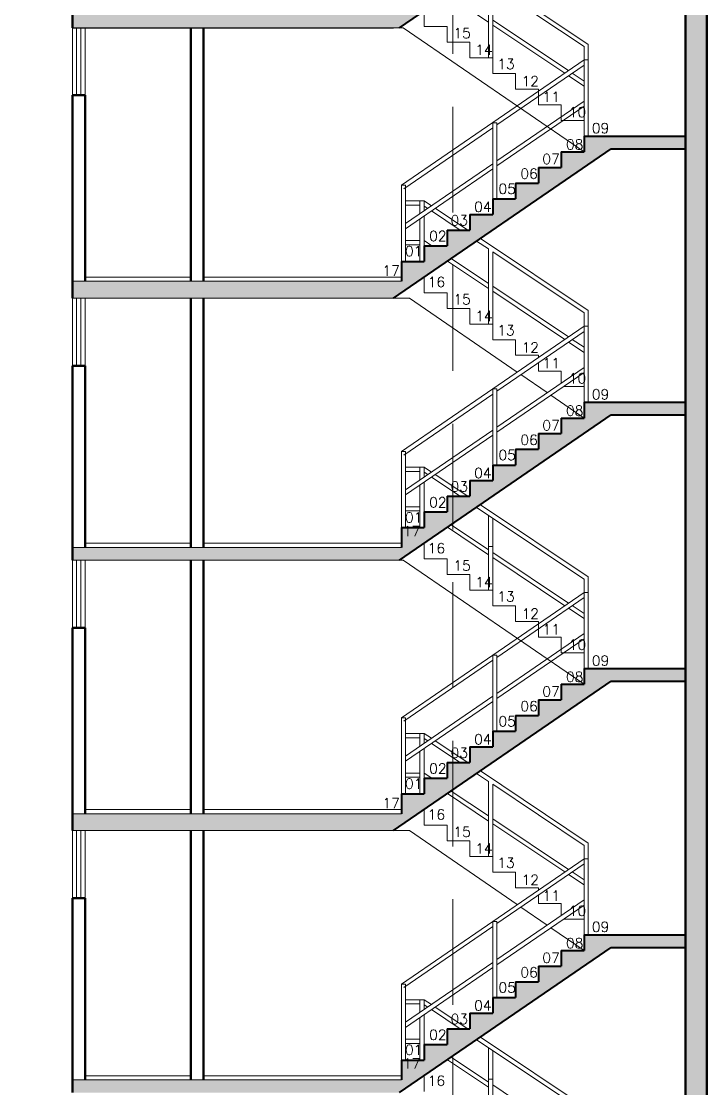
# Model space of a CAD drawing. Header units: millimetres. Extents: x 1135 to 1350, y 205 to 283.
# Drawn here: x 1317.63 to 1325.73, y 253.9 to 266.53 of the extents above; entities that cross this region are included whole.
import ezdxf

# ---------------------------------------------------------------- set-up
doc = ezdxf.new("R2010")
doc.units = ezdxf.units.MM
doc.header["$LTSCALE"] = 10
doc.linetypes.add('DASHED2', pattern=[0.375, 0.25, -0.125])
doc.layers.get('0').update_dxf_attribs({"color": 90})
for name, color, linetype, lineweight in [('HACHT', 90, 'Continuous', 9), ('linha estutura', 252, 'Continuous', 13), ('PAREDES', 50, 'Continuous', 50), ('PAREDES 2', 50, 'Continuous', 50), ('pn 02', 16, 'Continuous', 20), ('pn 04', 130, 'Continuous', 40), ('PN02', 16, 'Continuous', 20), ('texto', 16, 'Continuous', 20)]:
    doc.layers.add(name, color=color, linetype=linetype, lineweight=lineweight)
doc.styles.get("Standard").update_dxf_attribs({"font": 'simplex.shx'})

msp = doc.modelspace()

# ---------------------------------------------------------------- hatches: boundary and pattern name
h = msp.add_hatch(color=256)
h.paths.add_polyline_path([(1324.6, 268.168), (1325.479, 268.168), (1325.479, 268.318), (1324.279, 268.318), (1324.279, 268.132), (1324.009, 268.132), (1324.009, 267.947), (1323.739, 267.947), (1323.739, 267.762), (1323.469, 267.762), (1323.469, 267.576), (1323.199, 267.576), (1323.199, 267.391), (1322.929, 267.391), (1322.929, 267.206), (1322.659, 267.206), (1322.659, 267.021), (1322.389, 267.021), (1322.389, 266.835), (1322.119, 266.835), (1322.119, 266.6), (1318.229, 266.6), (1318.229, 266.45), (1322.024, 266.45), (1322.097, 266.45)])
h.paths.add_polyline_path([(1322.108, 266.704), (1322.339, 266.704), (1322.339, 266.884), (1322.108, 266.884)], flags=25)
at = {"layer": 'HACHT'}
msp.add_hatch(color=256, dxfattribs=at).paths.add_polyline_path([(1325.729, 272.75), (1325.479, 272.75), (1325.479, 249.319), (1325.729, 249.319)])
h = msp.add_hatch(color=256, dxfattribs=at)
h.paths.add_polyline_path([(1324.6, 252.418), (1325.479, 252.418), (1325.479, 252.568), (1324.279, 252.568), (1324.279, 252.382), (1324.009, 252.382), (1324.009, 252.197), (1323.739, 252.197), (1323.739, 252.012), (1323.469, 252.012), (1323.469, 251.826), (1323.199, 251.826), (1323.199, 251.641), (1322.929, 251.641), (1322.929, 251.456), (1322.659, 251.456), (1322.659, 251.271), (1322.389, 251.271), (1322.389, 251.085), (1322.119, 251.085), (1322.119, 250.85), (1318.229, 250.85), (1318.229, 250.65), (1322.024, 250.65)])
h.paths.add_polyline_path([(1324.6, 255.568), (1325.479, 255.568), (1325.479, 255.718), (1324.279, 255.718), (1324.279, 255.532), (1324.009, 255.532), (1324.009, 255.347), (1323.739, 255.347), (1323.739, 255.162), (1323.469, 255.162), (1323.469, 254.976), (1323.199, 254.976), (1323.199, 254.791), (1322.929, 254.791), (1322.929, 254.606), (1322.659, 254.606), (1322.659, 254.421), (1322.389, 254.421), (1322.389, 254.235), (1322.119, 254.235), (1322.119, 254), (1318.229, 254), (1318.229, 253.85), (1322.024, 253.85), (1322.097, 253.85)])
h.paths.add_polyline_path([(1324.6, 258.718), (1325.479, 258.718), (1325.479, 258.868), (1324.279, 258.868), (1324.279, 258.682), (1324.009, 258.682), (1324.009, 258.497), (1323.739, 258.497), (1323.739, 258.312), (1323.469, 258.312), (1323.469, 258.126), (1323.199, 258.126), (1323.199, 257.941), (1322.929, 257.941), (1322.929, 257.756), (1322.659, 257.756), (1322.659, 257.571), (1322.389, 257.571), (1322.389, 257.385), (1322.119, 257.385), (1322.119, 257.15), (1318.229, 257.15), (1318.229, 256.95), (1322.024, 256.95)])
h.paths.add_polyline_path([(1324.6, 261.868), (1325.479, 261.868), (1325.479, 262.018), (1324.279, 262.018), (1324.279, 261.832), (1324.009, 261.832), (1324.009, 261.647), (1323.739, 261.647), (1323.739, 261.462), (1323.469, 261.462), (1323.469, 261.276), (1323.199, 261.276), (1323.199, 261.091), (1322.929, 261.091), (1322.929, 260.906), (1322.659, 260.906), (1322.659, 260.721), (1322.389, 260.721), (1322.389, 260.535), (1322.119, 260.535), (1322.119, 260.3), (1318.229, 260.3), (1318.229, 260.15), (1322.024, 260.15), (1322.097, 260.15)])
h.paths.add_polyline_path([(1324.6, 265.018), (1325.479, 265.018), (1325.479, 265.168), (1324.279, 265.168), (1324.279, 264.982), (1324.009, 264.982), (1324.009, 264.797), (1323.739, 264.797), (1323.739, 264.612), (1323.469, 264.612), (1323.469, 264.426), (1323.199, 264.426), (1323.199, 264.241), (1322.929, 264.241), (1322.929, 264.056), (1322.659, 264.056), (1322.659, 263.871), (1322.389, 263.871), (1322.389, 263.685), (1322.119, 263.685), (1322.119, 263.45), (1318.229, 263.45), (1318.229, 263.25), (1322.024, 263.25)])
h.paths.add_polyline_path([(1317.404, 254), (1303.268, 254), (1303.268, 253.85), (1317.404, 253.85)])
h.paths.add_polyline_path([(1317.404, 260.3), (1303.729, 260.3), (1303.729, 260.15), (1317.404, 260.15)])
h.paths.add_polyline_path([(1317.404, 266.6), (1303.729, 266.6), (1303.729, 266.45), (1317.404, 266.45)])
h.paths.add_polyline_path([(1322.108, 254.104), (1322.339, 254.104), (1322.339, 254.284), (1322.108, 254.284)], flags=25)
h.paths.add_polyline_path([(1322.108, 260.404), (1322.339, 260.404), (1322.339, 260.584), (1322.108, 260.584)], flags=25)

# ---------------------------------------------------------------- linework, layer by layer
msp.add_line((1318.229, 266.45), (1322.024, 266.45))
at = {"layer": 'linha estutura', "linetype": 'DASHED2', "ltscale": 0.5}
msp.add_line((1322.729, 280.514), (1322.729, 205.118), dxfattribs=at)
at = {"layer": 'PAREDES'}
for p, q in [((1319.629, 263.45), (1319.629, 266.45)), ((1319.779, 263.45), (1319.779, 266.45)), ((1319.629, 260.3), (1319.629, 263.25)), ((1319.779, 260.3), (1319.779, 263.25)), ((1319.629, 257.15), (1319.629, 260.15)), ((1319.779, 257.15), (1319.779, 260.15)), ((1319.629, 254), (1319.629, 256.95)), ((1319.779, 254), (1319.779, 256.95))]:
    msp.add_line(p, q, dxfattribs=at)
at = {"layer": 'PAREDES 2'}
for p, q in [((1325.729, 275.9), (1325.729, 228.8)), ((1325.479, 272.75), (1325.479, 224.5)), ((1318.229, 268.75), (1318.229, 266.45)), ((1318.229, 265.65), (1318.229, 263.25)), ((1318.229, 265.65), (1318.379, 265.65)), ((1318.379, 265.65), (1318.379, 263.45)), ((1318.229, 262.45), (1318.229, 260.15)), ((1318.229, 262.45), (1318.379, 262.45)), ((1318.379, 262.45), (1318.379, 260.3)), ((1318.229, 259.35), (1318.229, 256.95)), ((1318.229, 259.35), (1318.379, 259.35)), ((1318.379, 259.35), (1318.379, 257.15)), ((1318.229, 256.15), (1318.229, 253.85)), ((1318.229, 256.15), (1318.379, 256.15)), ((1318.379, 256.15), (1318.379, 254))]:
    msp.add_line(p, q, dxfattribs=at)
at = {"layer": 'pn 02'}
for p, q in [((1323.053, 267.106), (1324.329, 266.253)), ((1323.009, 267.075), (1324.279, 266.226)), ((1323.149, 266.094), (1323.149, 266.982)), ((1322.663, 266.839), (1323.149, 266.514)), ((1323.199, 266.094), (1323.199, 266.948)), ((1318.229, 265.65), (1318.229, 266.45)), ((1318.279, 265.65), (1318.279, 266.45)), ((1318.329, 265.65), (1318.329, 266.45)), ((1318.379, 265.65), (1318.379, 266.45)), ((1323.199, 266.541), (1324.095, 265.942)), ((1323.199, 266.481), (1324.051, 265.911)), ((1324.279, 265.353), (1324.279, 266.226)), ((1324.329, 265.353), (1324.329, 266.253)), ((1322.119, 264.585), (1324.279, 266.068)), ((1323.249, 265.3), (1324.279, 266.007)), ((1324.279, 266.068), (1324.329, 266.068)), ((1324.279, 265.168), (1324.279, 266.068)), ((1324.329, 265.168), (1324.329, 266.068)), ((1324.095, 265.881), (1324.279, 265.759)), ((1324.14, 265.912), (1324.279, 265.819)), ((1323.249, 264.874), (1324.279, 265.581)), ((1323.249, 264.814), (1324.279, 265.52)), ((1323.199, 265.326), (1323.249, 265.326)), ((1323.199, 264.426), (1323.199, 265.326)), ((1323.249, 264.426), (1323.249, 265.326)), ((1322.147, 264.544), (1323.199, 265.266)), ((1322.169, 264.133), (1323.199, 264.84)), ((1322.169, 264.072), (1323.199, 264.779)), ((1322.119, 264.585), (1322.169, 264.585)), ((1322.119, 263.685), (1322.119, 264.585)), ((1322.169, 263.685), (1322.169, 264.585)), ((1322.389, 264.4), (1322.169, 264.4)), ((1322.339, 264.35), (1322.169, 264.35)), ((1322.339, 264.25), (1322.339, 264.4)), ((1322.389, 264.4), (1322.474, 264.343)), ((1322.389, 264.284), (1322.389, 264.4)), ((1322.389, 264.34), (1322.43, 264.312)), ((1322.519, 264.313), (1322.903, 264.056)), ((1322.339, 263.685), (1322.339, 264.189)), ((1322.389, 263.685), (1322.389, 264.223)), ((1322.475, 264.282), (1322.813, 264.056)), ((1322.339, 263.932), (1322.169, 263.932)), ((1322.389, 263.932), (1322.481, 263.871)), ((1323.009, 263.925), (1323.149, 263.832)), ((1323.053, 263.956), (1324.329, 263.103)), ((1322.339, 263.882), (1322.169, 263.882)), ((1322.389, 263.872), (1322.391, 263.871)), ((1322.389, 263.872), (1322.391, 263.871)), ((1323.149, 262.944), (1323.149, 263.832)), ((1323.199, 262.944), (1323.199, 263.798)), ((1323.199, 263.798), (1324.279, 263.076)), ((1322.663, 263.689), (1323.149, 263.364)), ((1322.708, 263.719), (1323.149, 263.424)), ((1318.229, 263.45), (1322.119, 263.45)), ((1318.379, 263.5), (1319.629, 263.5)), ((1319.779, 263.5), (1322.119, 263.5)), ((1323.199, 263.391), (1324.095, 262.792)), ((1323.199, 263.331), (1324.051, 262.761)), ((1318.229, 262.45), (1318.229, 263.25)), ((1318.229, 263.25), (1322.024, 263.25)), ((1318.279, 262.45), (1318.279, 263.25)), ((1318.329, 262.45), (1318.329, 263.25)), ((1318.379, 262.45), (1318.379, 263.25)), ((1324.279, 262.203), (1324.279, 263.076)), ((1324.329, 262.203), (1324.329, 263.103)), ((1322.119, 261.435), (1324.279, 262.918)), ((1324.279, 262.918), (1324.329, 262.918)), ((1324.279, 262.018), (1324.279, 262.918)), ((1324.329, 262.018), (1324.329, 262.918)), ((1323.249, 262.15), (1324.279, 262.857)), ((1324.095, 262.731), (1324.279, 262.609)), ((1324.14, 262.762), (1324.279, 262.669)), ((1323.249, 261.724), (1324.279, 262.431)), ((1323.249, 261.664), (1324.279, 262.37)), ((1323.199, 262.176), (1323.249, 262.176)), ((1323.199, 261.276), (1323.199, 262.176)), ((1323.249, 261.276), (1323.249, 262.176)), ((1322.147, 261.394), (1323.199, 262.116)), ((1322.169, 260.983), (1323.199, 261.69)), ((1322.169, 260.922), (1323.199, 261.629)), ((1322.119, 261.435), (1322.169, 261.435)), ((1322.119, 260.535), (1322.119, 261.435)), ((1322.169, 260.535), (1322.169, 261.435)), ((1322.389, 261.25), (1322.169, 261.25)), ((1322.339, 261.2), (1322.169, 261.2)), ((1322.339, 261.1), (1322.339, 261.25)), ((1322.389, 261.25), (1322.474, 261.193)), ((1322.389, 261.134), (1322.389, 261.25)), ((1322.389, 261.19), (1322.43, 261.162)), ((1322.519, 261.163), (1322.903, 260.906)), ((1322.339, 260.535), (1322.339, 261.039)), ((1322.389, 260.535), (1322.389, 261.073)), ((1322.475, 261.132), (1322.813, 260.906)), ((1322.339, 260.782), (1322.169, 260.782)), ((1323.009, 260.775), (1324.279, 259.926)), ((1323.053, 260.806), (1324.329, 259.953)), ((1322.339, 260.732), (1322.169, 260.732)), ((1322.389, 260.722), (1322.391, 260.721)), ((1323.149, 259.794), (1323.149, 260.682)), ((1323.199, 259.794), (1323.199, 260.648)), ((1322.663, 260.539), (1323.149, 260.214)), ((1322.708, 260.569), (1323.149, 260.274)), ((1318.229, 260.3), (1322.119, 260.3)), ((1318.379, 260.35), (1319.629, 260.35)), ((1319.779, 260.35), (1322.119, 260.35)), ((1323.149, 260.31), (1323.199, 260.31)), ((1318.229, 259.35), (1318.229, 260.15)), ((1318.229, 260.15), (1322.024, 260.15)), ((1318.279, 259.35), (1318.279, 260.15)), ((1318.329, 259.35), (1318.329, 260.15)), ((1318.379, 259.35), (1318.379, 260.15)), ((1323.199, 260.241), (1324.095, 259.642)), ((1323.199, 260.181), (1324.051, 259.611)), ((1324.279, 259.053), (1324.279, 259.926)), ((1324.329, 259.053), (1324.329, 259.953)), ((1322.119, 258.285), (1324.279, 259.768)), ((1324.279, 259.768), (1324.329, 259.768)), ((1324.279, 258.868), (1324.279, 259.768)), ((1324.329, 258.868), (1324.329, 259.768)), ((1323.249, 259), (1324.279, 259.707)), ((1324.095, 259.581), (1324.279, 259.459)), ((1324.14, 259.612), (1324.279, 259.519)), ((1323.249, 258.574), (1324.279, 259.281)), ((1323.249, 258.514), (1324.279, 259.22)), ((1323.199, 259.026), (1323.249, 259.026)), ((1323.199, 258.126), (1323.199, 259.026)), ((1323.249, 258.126), (1323.249, 259.026)), ((1322.147, 258.244), (1323.199, 258.966)), ((1322.169, 257.833), (1323.199, 258.54)), ((1322.169, 257.772), (1323.199, 258.479)), ((1322.119, 258.285), (1322.169, 258.285)), ((1322.119, 257.385), (1322.119, 258.285)), ((1322.169, 257.385), (1322.169, 258.285)), ((1322.389, 258.1), (1322.169, 258.1)), ((1322.339, 258.05), (1322.169, 258.05)), ((1322.339, 257.95), (1322.339, 258.1)), ((1322.389, 258.1), (1322.474, 258.043)), ((1322.389, 257.984), (1322.389, 258.1)), ((1322.389, 258.04), (1322.43, 258.012)), ((1322.519, 258.013), (1322.903, 257.756)), ((1322.339, 257.385), (1322.339, 257.889)), ((1322.389, 257.385), (1322.389, 257.923)), ((1322.475, 257.982), (1322.813, 257.756)), ((1322.339, 257.632), (1322.169, 257.632)), ((1322.389, 257.632), (1322.481, 257.571)), ((1323.009, 257.625), (1323.149, 257.532)), ((1323.053, 257.656), (1324.329, 256.803)), ((1322.339, 257.582), (1322.169, 257.582)), ((1322.389, 257.572), (1322.391, 257.571)), ((1322.389, 257.572), (1322.391, 257.571)), ((1323.149, 256.644), (1323.149, 257.532)), ((1323.199, 256.644), (1323.199, 257.498)), ((1323.199, 257.498), (1324.279, 256.776)), ((1322.663, 257.389), (1323.149, 257.064)), ((1322.708, 257.419), (1323.149, 257.124)), ((1318.229, 257.15), (1322.119, 257.15)), ((1318.379, 257.2), (1319.629, 257.2)), ((1319.779, 257.2), (1322.119, 257.2)), ((1323.199, 257.091), (1324.095, 256.492)), ((1323.199, 257.031), (1324.051, 256.461)), ((1318.229, 256.15), (1318.229, 256.95)), ((1318.229, 256.95), (1322.024, 256.95)), ((1318.279, 256.15), (1318.279, 256.95)), ((1318.329, 256.15), (1318.329, 256.95)), ((1318.379, 256.15), (1318.379, 256.95)), ((1324.279, 255.903), (1324.279, 256.776)), ((1324.329, 255.903), (1324.329, 256.803)), ((1322.119, 255.135), (1324.279, 256.618)), ((1324.279, 256.618), (1324.329, 256.618)), ((1324.279, 255.718), (1324.279, 256.618)), ((1324.329, 255.718), (1324.329, 256.618)), ((1323.249, 255.85), (1324.279, 256.557)), ((1324.095, 256.431), (1324.279, 256.309)), ((1324.14, 256.462), (1324.279, 256.369)), ((1323.249, 255.424), (1324.279, 256.131)), ((1323.249, 255.364), (1324.279, 256.07)), ((1323.199, 255.876), (1323.249, 255.876)), ((1323.199, 254.976), (1323.199, 255.876)), ((1323.249, 254.976), (1323.249, 255.876)), ((1322.147, 255.094), (1323.199, 255.816)), ((1322.169, 254.683), (1323.199, 255.39)), ((1322.169, 254.622), (1323.199, 255.329)), ((1322.119, 255.135), (1322.169, 255.135)), ((1322.119, 254.235), (1322.119, 255.135)), ((1322.169, 254.235), (1322.169, 255.135)), ((1322.389, 254.95), (1322.169, 254.95)), ((1322.339, 254.9), (1322.169, 254.9)), ((1322.339, 254.8), (1322.339, 254.95)), ((1322.389, 254.95), (1322.474, 254.893)), ((1322.389, 254.834), (1322.389, 254.95)), ((1322.389, 254.89), (1322.43, 254.862)), ((1322.475, 254.832), (1322.813, 254.606)), ((1322.519, 254.863), (1322.903, 254.606)), ((1322.339, 254.235), (1322.339, 254.739)), ((1322.389, 254.235), (1322.389, 254.773)), ((1322.339, 254.482), (1322.169, 254.482)), ((1323.009, 254.475), (1324.279, 253.626)), ((1323.053, 254.506), (1324.329, 253.653)), ((1322.339, 254.432), (1322.169, 254.432)), ((1322.389, 254.422), (1322.391, 254.421)), ((1323.149, 253.494), (1323.149, 254.382)), ((1323.199, 253.494), (1323.199, 254.348)), ((1322.663, 254.239), (1323.149, 253.914)), ((1322.708, 254.269), (1323.149, 253.974)), ((1318.229, 254), (1322.119, 254)), ((1318.379, 254.05), (1319.629, 254.05)), ((1319.779, 254.05), (1322.119, 254.05)), ((1323.149, 254.01), (1323.199, 254.01)), ((1323.199, 253.941), (1324.095, 253.342))]:
    msp.add_line(p, q, dxfattribs=at)
at = {"layer": 'pn 04'}
for p, q in [((1322.097, 266.45), (1324.6, 268.168)), ((1324.279, 265.168), (1325.479, 265.168)), ((1324.279, 265.168), (1324.279, 264.982)), ((1322.024, 263.25), (1324.6, 265.018)), ((1324.009, 264.982), (1324.009, 264.797)), ((1324.009, 264.982), (1324.279, 264.982)), ((1324.6, 265.018), (1325.479, 265.018)), ((1323.739, 264.797), (1323.739, 264.612)), ((1323.739, 264.797), (1324.009, 264.797)), ((1323.469, 264.612), (1323.469, 264.426)), ((1323.469, 264.612), (1323.739, 264.612)), ((1323.199, 264.426), (1323.199, 264.241)), ((1323.199, 264.426), (1323.469, 264.426)), ((1322.929, 264.241), (1322.929, 264.056)), ((1322.929, 264.241), (1323.199, 264.241)), ((1322.659, 264.056), (1322.659, 263.871)), ((1322.659, 264.056), (1322.929, 264.056)), ((1322.389, 263.871), (1322.389, 263.685)), ((1322.389, 263.871), (1322.659, 263.871)), ((1322.119, 263.685), (1322.119, 263.45)), ((1322.119, 263.685), (1322.389, 263.685)), ((1324.279, 262.018), (1325.479, 262.018)), ((1324.279, 262.018), (1324.279, 261.832)), ((1322.097, 260.15), (1324.6, 261.868)), ((1324.009, 261.832), (1324.009, 261.647)), ((1324.009, 261.832), (1324.279, 261.832)), ((1324.6, 261.868), (1325.479, 261.868)), ((1323.739, 261.647), (1323.739, 261.462)), ((1323.739, 261.647), (1324.009, 261.647)), ((1323.469, 261.462), (1323.469, 261.276)), ((1323.469, 261.462), (1323.739, 261.462)), ((1323.199, 261.276), (1323.199, 261.091)), ((1323.199, 261.276), (1323.469, 261.276)), ((1322.929, 261.091), (1322.929, 260.906)), ((1322.929, 261.091), (1323.199, 261.091)), ((1322.659, 260.906), (1322.659, 260.721)), ((1322.659, 260.906), (1322.929, 260.906)), ((1322.389, 260.721), (1322.389, 260.535)), ((1322.389, 260.721), (1322.659, 260.721)), ((1322.119, 260.535), (1322.119, 260.3)), ((1322.119, 260.535), (1322.389, 260.535)), ((1324.279, 258.868), (1325.479, 258.868)), ((1324.279, 258.868), (1324.279, 258.682)), ((1322.024, 256.95), (1324.6, 258.718)), ((1324.009, 258.682), (1324.009, 258.497)), ((1324.009, 258.682), (1324.279, 258.682)), ((1324.6, 258.718), (1325.479, 258.718)), ((1323.739, 258.497), (1323.739, 258.312)), ((1323.739, 258.497), (1324.009, 258.497)), ((1323.469, 258.312), (1323.469, 258.126)), ((1323.469, 258.312), (1323.739, 258.312)), ((1323.199, 258.126), (1323.199, 257.941)), ((1323.199, 258.126), (1323.469, 258.126)), ((1322.929, 257.941), (1322.929, 257.756)), ((1322.929, 257.941), (1323.199, 257.941)), ((1322.659, 257.756), (1322.659, 257.571)), ((1322.659, 257.756), (1322.929, 257.756)), ((1322.389, 257.571), (1322.389, 257.385)), ((1322.389, 257.571), (1322.659, 257.571)), ((1322.119, 257.385), (1322.119, 257.15)), ((1322.119, 257.385), (1322.389, 257.385)), ((1324.279, 255.718), (1325.479, 255.718)), ((1324.279, 255.718), (1324.279, 255.532)), ((1322.097, 253.85), (1324.6, 255.568)), ((1324.009, 255.532), (1324.009, 255.347)), ((1324.009, 255.532), (1324.279, 255.532)), ((1324.6, 255.568), (1325.479, 255.568)), ((1323.739, 255.347), (1323.739, 255.162)), ((1323.739, 255.347), (1324.009, 255.347)), ((1323.469, 255.162), (1323.469, 254.976)), ((1323.469, 255.162), (1323.739, 255.162)), ((1323.199, 254.976), (1323.199, 254.791)), ((1323.199, 254.976), (1323.469, 254.976)), ((1322.929, 254.791), (1322.929, 254.606)), ((1322.929, 254.791), (1323.199, 254.791)), ((1322.659, 254.606), (1322.659, 254.421)), ((1322.659, 254.606), (1322.929, 254.606)), ((1322.389, 254.421), (1322.389, 254.235)), ((1322.389, 254.421), (1322.659, 254.421)), ((1322.119, 254.235), (1322.119, 254)), ((1322.119, 254.235), (1322.389, 254.235))]:
    msp.add_line(p, q, dxfattribs=at)
at = {"layer": 'PN02'}
for p, q in [((1322.389, 266.65), (1322.389, 266.465)), ((1322.389, 266.65), (1322.389, 266.465)), ((1322.14, 266.45), (1322.024, 266.45)), ((1322.14, 266.45), (1322.024, 266.45)), ((1324.279, 264.982), (1322.14, 266.45)), ((1322.389, 266.465), (1322.659, 266.465)), ((1322.389, 266.465), (1322.659, 266.465)), ((1322.659, 266.465), (1322.659, 266.279)), ((1322.659, 266.279), (1322.929, 266.279)), ((1322.929, 266.279), (1322.929, 266.094)), ((1322.929, 266.094), (1323.199, 266.094)), ((1323.199, 266.094), (1323.199, 265.909)), ((1323.199, 265.909), (1323.469, 265.909)), ((1323.469, 265.909), (1323.469, 265.724)), ((1323.469, 265.724), (1323.739, 265.724)), ((1323.739, 265.724), (1323.739, 265.538)), ((1323.739, 265.538), (1324.009, 265.538)), ((1324.009, 265.538), (1324.009, 265.353)), ((1324.009, 265.353), (1324.279, 265.353)), ((1324.279, 265.353), (1324.279, 265.168)), ((1322.389, 263.5), (1322.389, 263.315)), ((1322.389, 263.315), (1322.659, 263.315)), ((1322.659, 263.315), (1322.659, 263.129)), ((1322.213, 263.25), (1322.024, 263.25)), ((1323.488, 262.375), (1322.213, 263.25)), ((1322.659, 263.129), (1322.929, 263.129)), ((1322.929, 263.129), (1322.929, 262.944)), ((1322.929, 262.944), (1323.199, 262.944)), ((1323.199, 262.944), (1323.199, 262.759)), ((1323.199, 262.759), (1323.469, 262.759)), ((1323.469, 262.759), (1323.469, 262.574)), ((1323.469, 262.574), (1323.739, 262.574)), ((1323.739, 262.574), (1323.739, 262.547)), ((1323.739, 262.486), (1323.739, 262.388)), ((1323.842, 262.132), (1323.532, 262.345)), ((1323.739, 262.388), (1324.009, 262.388)), ((1324.009, 262.388), (1324.009, 262.246)), ((1324.035, 262.203), (1324.279, 262.203)), ((1324.279, 262.203), (1324.279, 262.018)), ((1324.279, 261.832), (1323.887, 262.101)), ((1322.389, 260.35), (1322.389, 260.165)), ((1322.389, 260.35), (1322.389, 260.165)), ((1322.14, 260.15), (1322.024, 260.15)), ((1322.14, 260.15), (1322.024, 260.15)), ((1324.279, 258.682), (1322.14, 260.15)), ((1322.389, 260.165), (1322.659, 260.165)), ((1322.389, 260.165), (1322.659, 260.165)), ((1322.659, 260.165), (1322.659, 259.979)), ((1322.659, 259.979), (1322.929, 259.979)), ((1322.929, 259.979), (1322.929, 259.794)), ((1322.929, 259.794), (1323.199, 259.794)), ((1323.199, 259.794), (1323.199, 259.609)), ((1323.199, 259.609), (1323.469, 259.609)), ((1323.469, 259.609), (1323.469, 259.424)), ((1323.469, 259.424), (1323.739, 259.424)), ((1323.739, 259.424), (1323.739, 259.238)), ((1323.739, 259.238), (1324.009, 259.238)), ((1324.009, 259.238), (1324.009, 259.053)), ((1324.009, 259.053), (1324.279, 259.053)), ((1324.279, 259.053), (1324.279, 258.868)), ((1322.389, 257.2), (1322.389, 257.015)), ((1322.389, 257.015), (1322.659, 257.015)), ((1322.659, 257.015), (1322.659, 256.829)), ((1322.213, 256.95), (1322.024, 256.95)), ((1323.488, 256.075), (1322.213, 256.95)), ((1322.659, 256.829), (1322.929, 256.829)), ((1322.929, 256.829), (1322.929, 256.644)), ((1322.929, 256.644), (1323.199, 256.644)), ((1323.199, 256.644), (1323.199, 256.459)), ((1323.199, 256.459), (1323.469, 256.459)), ((1323.469, 256.459), (1323.469, 256.274)), ((1323.469, 256.274), (1323.739, 256.274)), ((1323.739, 256.274), (1323.739, 256.247)), ((1323.739, 256.186), (1323.739, 256.088)), ((1323.842, 255.832), (1323.532, 256.045)), ((1323.739, 256.088), (1324.009, 256.088)), ((1324.009, 256.088), (1324.009, 255.946)), ((1324.035, 255.903), (1324.279, 255.903)), ((1324.279, 255.903), (1324.279, 255.718)), ((1324.279, 255.532), (1323.887, 255.801)), ((1322.389, 254.05), (1322.389, 253.865)), ((1322.389, 254.05), (1322.389, 253.865))]:
    msp.add_line(p, q, dxfattribs=at)

# ---------------------------------------------------------------- texts
for s, p in [('14', (1322.993, 266.129)), ('11', (1323.788, 265.571)), ('10', (1324.099, 265.391)), ('14', (1322.993, 259.829)), ('11', (1323.788, 259.271)), ('10', (1324.099, 259.091))]:
    msp.add_text(s, height=0.12, dxfattribs=at).set_placement(p)
at = {"layer": 'texto'}
for s, p in [('15', (1322.734, 266.326)), ('13', (1323.253, 265.96)), ('12', (1323.54, 265.757)), ('09', (1324.371, 265.202)), ('08', (1324.065, 265.009)), ('07', (1323.786, 264.836)), ('06', (1323.526, 264.663)), ('05', (1323.267, 264.484)), ('04', (1322.98, 264.271)), ('03', (1322.701, 264.111)), ('02', (1322.448, 263.925)), ('01', (1322.162, 263.746)), ('17', (1321.895, 263.516)), ('16', (1322.43, 263.381)), ('15', (1322.734, 263.176)), ('14', (1322.993, 262.979)), ('13', (1323.253, 262.81)), ('12', (1323.54, 262.607)), ('11', (1323.788, 262.421)), ('10', (1324.099, 262.241)), ('09', (1324.371, 262.052)), ('08', (1324.065, 261.859)), ('07', (1323.786, 261.686)), ('06', (1323.526, 261.513)), ('05', (1323.267, 261.334)), ('04', (1322.98, 261.121)), ('03', (1322.701, 260.961)), ('02', (1322.448, 260.775)), ('01', (1322.162, 260.596)), ('17', (1322.138, 260.434)), ('16', (1322.43, 260.231)), ('16', (1322.43, 260.231)), ('15', (1322.734, 260.026)), ('13', (1323.253, 259.66)), ('12', (1323.54, 259.457)), ('09', (1324.371, 258.902)), ('08', (1324.065, 258.709)), ('07', (1323.786, 258.536)), ('06', (1323.526, 258.363)), ('05', (1323.267, 258.184)), ('04', (1322.98, 257.971)), ('03', (1322.701, 257.811)), ('02', (1322.448, 257.625)), ('01', (1322.162, 257.446)), ('17', (1321.895, 257.216)), ('16', (1322.43, 257.081)), ('15', (1322.734, 256.876)), ('14', (1322.993, 256.679)), ('13', (1323.253, 256.51)), ('12', (1323.54, 256.307)), ('11', (1323.788, 256.121)), ('10', (1324.099, 255.941)), ('09', (1324.371, 255.752)), ('08', (1324.065, 255.559)), ('07', (1323.786, 255.386)), ('06', (1323.526, 255.213)), ('05', (1323.267, 255.034)), ('04', (1322.98, 254.821)), ('03', (1322.701, 254.661)), ('02', (1322.448, 254.475)), ('01', (1322.162, 254.296)), ('17', (1322.138, 254.134)), ('16', (1322.43, 253.931)), ('16', (1322.43, 253.931))]:
    msp.add_text(s, height=0.12, dxfattribs=at).set_placement(p)

doc.saveas('drawing.dxf')
